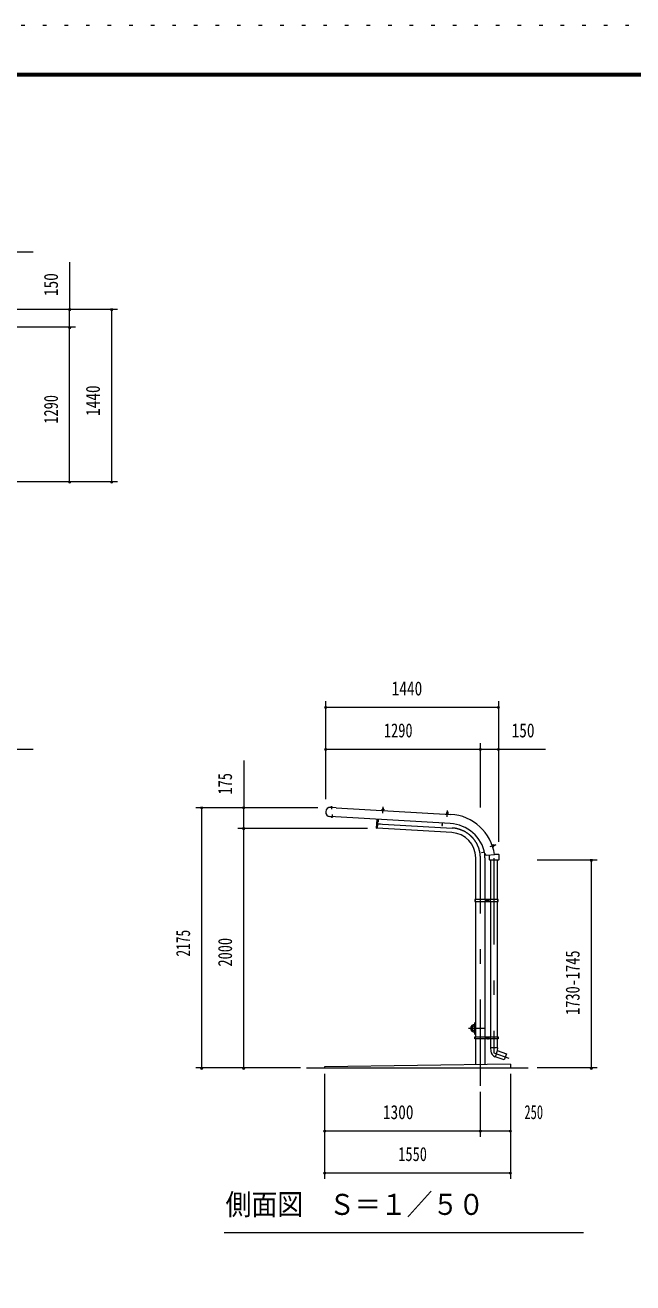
# Model space of a CAD drawing. Units: millimetres, scale not verified, with parts at other scales. Extents: x -23246 to 23254, y -10500 to 10500.
# Drawn here: x 3666 to 8736, y 0 to 10500 of the extents above; entities that cross this region are included whole.
import ezdxf
from ezdxf.enums import TextEntityAlignment as Align

# ---------------------------------------------------------------- set-up
doc = ezdxf.new("R2010")
doc.units = ezdxf.units.MM
doc.header["$LTSCALE"] = 60
doc.linetypes.add('USER3', pattern=[24, 12, -5, 2, -5])
doc.linetypes.add('USER4', pattern=[3, 0.5, -2.5])
for name, color, linetype, lineweight in [('0-2_1-02BOLD', 7, 'Continuous', 18), ('0-3_1-22CENTER', 3, 'USER3', 18), ('0-4_1-42THIN', 4, 'Continuous', 18), ('0-5_1-52DIM', 3, 'Continuous', 18), ('0-C_F-F4PAPAER', 5, 'Continuous', 18), ('0-D_F-E_J_ADD', 5, 'USER4', 18)]:
    doc.layers.add(name, color=color, linetype=linetype, lineweight=lineweight)
doc.styles.add('ＭＳ ゴシック', font='')
doc.styles.get('ＭＳ ゴシック').set_extended_font_data('MS Gothic')

msp = doc.modelspace()

# ---------------------------------------------------------------- linework, layer by layer
at = {"layer": '0-2_1-02BOLD'}
for p, q in [((6218.74, 3970.96), (6218.92, 3974.46)), ((6222.06, 3890.83), (6221.83, 3887.34)), ((6224.7, 3974.12), (6224.47, 3970.63)), ((6227.61, 3887), (6227.83, 3890.5)), ((6260.18, 3966.41), (7217.64, 3911.17)), ((6648.16, 3954.78), (6647.88, 3949.65)), ((6648.93, 3964.06), (6654.94, 3963.69)), ((6654.34, 3949.26), (6654.66, 3954.39)), ((7184.48, 3918.72), (7184.76, 3923.82)), ((7191.26, 3923.46), (7190.98, 3918.33)), ((6597.32, 3796.56), (6601.53, 3869.59)), ((7226.09, 3759.14), (6603.94, 3795.03)), ((6603.95, 3795.04), (6608.21, 3869.2)), ((7499.28, 3594.72), (7476.56, 3590.72)), ((7518.28, 3569.17), (7581.26, 3574.89)), ((7540.72, 3531.6), (7540.72, 3571.21)), ((7568.03, 3651.6), (7572.88, 3653.24)), ((7574.96, 3647.08), (7570.11, 3645.45)), ((7580.59, 3579.6), (7613.72, 3579.6)), ((7581.81, 3655.98), (7583.73, 3650.33)), ((7616.72, 3576.6), (7616.72, 3531.6)), ((7425.77, 3200.67), (7425.77, 3547.64)), ((7502.07, 3547.64), (7502.07, 3200.67)), ((7613.72, 3528.6), (7543.72, 3528.6)), ((7549.83, 3200.67), (7549.83, 3528.6)), ((7604.83, 3528.6), (7604.83, 3200.67)), ((7418.07, 3192.67), (7424.17, 3192.67)), ((7424.17, 3184.67), (7424.17, 3200.67)), ((7425.77, 2053.27), (7425.77, 3184.67)), ((7502.07, 3184.67), (7502.07, 2053.27)), ((7503.67, 3200.67), (7503.67, 3184.67)), ((7548.23, 3184.67), (7548.23, 3200.67)), ((7549.83, 2053.27), (7549.83, 3184.67)), ((7604.83, 3184.67), (7604.83, 2053.27)), ((7606.43, 3200.67), (7606.43, 3184.67)), ((7606.43, 3192.67), (7612.53, 3192.67)), ((7425.77, 2157.67), (7415.92, 2157.67)), ((7415.92, 2091.67), (7425.77, 2091.67)), ((7424.17, 2045.27), (7418.07, 2045.27)), ((7424.17, 2037.27), (7424.17, 2053.27)), ((7425.77, 1820.95), (7425.77, 2037.27)), ((7502.07, 2037.27), (7502.07, 1821.94)), ((7503.67, 2053.27), (7503.67, 2037.27)), ((7548.23, 2037.27), (7548.23, 2053.27)), ((7549.83, 1961.81), (7549.83, 2037.27)), ((7604.83, 2037.27), (7604.83, 1961.81)), ((7606.43, 2053.27), (7606.43, 2037.27)), ((7612.53, 2045.27), (7606.43, 2045.27)), ((7589.01, 1887.03), (7607.83, 1938.71)), ((6013.92, 1794.67), (7863.92, 1794.67)), ((7713.92, 1824.67), (7713.92, 1794.67))]:
    msp.add_line(p, q, dxfattribs=at)
for points in [[(7213.21, 3834.3), (6255.73, 3889.54), (6255.79, 3890.51), (6209.16, 3893.18)], [(6260.18, 3966.41), (6260.2, 3966.95), (6213.1, 3969.67)], [(6215.27, 3969.55), (6215.37, 3971.16), (6227.84, 3970.43), (6227.75, 3968.83)], [(6227.36, 3970.46), (6227.59, 3973.95), (6226.73, 3974.51), (6216.94, 3975.06), (6216.03, 3974.63), (6215.85, 3971.13)], [(6218.78, 3892.63), (6218.69, 3891.03), (6231.16, 3890.3), (6231.26, 3891.91)], [(6230.68, 3890.33), (6230.49, 3886.83), (6229.59, 3886.4), (6219.8, 3886.98), (6218.98, 3887.51), (6219.17, 3891)], [(6644.63, 3949.85), (6644.91, 3954.94), (6645.81, 3955.42), (6657.05, 3954.77), (6657.87, 3954.2), (6657.59, 3949.1)], [(6654.44, 3954.91), (6654.94, 3963.69), (6654.44, 3964.23), (6649.47, 3964.52), (6648.93, 3964.06), (6648.42, 3955.23)], [(7194.23, 3918.13), (7194.51, 3923.27), (7193.65, 3923.8), (7182.42, 3924.45), (7181.55, 3924.01), (7181.23, 3918.88)], [(7185.07, 3924.31), (7185.57, 3933.09), (7191.54, 3932.76), (7191.04, 3923.98)], [(7191.54, 3932.76), (7191.08, 3933.3), (7186.11, 3933.59), (7185.57, 3933.09)], [(6608.22, 3869.2), (6603.92, 3794.68), (6598.73, 3794.97)], [(6611.42, 3869.02), (6610.26, 3849.01), (6607.06, 3849.19)], [(7144.82, 3838.25), (7143.67, 3818.3), (7146.87, 3818.12), (7148.03, 3838.06)], [(7476.56, 3590.72), (7476, 3593.88), (7498.52, 3597.85)], [(7571.15, 3642.37), (7576.04, 3644.01), (7576.21, 3645.01), (7572.59, 3655.66), (7571.84, 3656.32), (7566.99, 3654.68)], [(7573.46, 3653.16), (7581.81, 3655.98), (7582.42, 3655.67)], [(7582.42, 3655.67), (7584.04, 3650.94), (7583.73, 3650.33), (7575.38, 3647.47)], [(7606.82, 1961.81), (7547.83, 1961.81), (7550.29, 1934.74)], [(7606.82, 1961.81), (7604.83, 1939.81), (7680.83, 1912.14), (7662.02, 1860.46), (7586.25, 1888.04)], [(7713.92, 1824.67), (6163.92, 1804.67), (6163.92, 1794.67)]]:
    msp.add_lwpolyline(points, dxfattribs=at)
for points in [[(6643.04, 3948.34), (6659.01, 3947.4), (6659.11, 3949), (6643.1, 3949.91)], [(7195.61, 3916.47), (7195.71, 3918.07), (7179.75, 3918.98), (7179.65, 3917.37)], [(7566.49, 3656.1), (7571.65, 3640.95), (7570.15, 3640.43), (7564.99, 3655.59)], [(7418.07, 3200.67), (7418.07, 3184.67), (7612.53, 3184.67), (7612.53, 3200.67)], [(7612.53, 2053.27), (7612.53, 2037.27), (7418.07, 2037.27), (7418.07, 2053.27)]]:
    msp.add_lwpolyline(points, close=True, dxfattribs=at)
for centre in [(7525.95, 3192.67), (7525.95, 2045.27)]:
    msp.add_circle(centre, 6.25, dxfattribs=at)
for centre, radius, start, end in [((6211.37, 3931.41), 38.28, 87.414, 266.6989), ((6217.39, 3972.71), 2.32, 48.20596, 86.7522), ((6221.36, 3966.3), 8.52, 66.92087, 106.58131), ((6220.51, 3889.25), 2.32, 266.64458, 305.19081), ((6225.21, 3895.16), 8.52, 246.81636, 286.47679), ((6226.01, 3972.25), 2.32, 86.7522, 125.28363), ((6229.14, 3888.74), 2.32, 228.11153, 266.64296), ((6643.93, 3946.26), 2, 86.6998, 266.69981), ((6646.41, 3952.48), 2.88, 52.31573, 112.31573), ((6650.8, 3944.36), 10.76, 69.11203, 104.28795), ((6656.12, 3951.93), 2.88, 61.08424, 121.08424), ((6657.89, 3945.47), 2, 266.70062, 86.70061), ((7180.53, 3915.33), 2, 86.6998, 266.69981), ((7183.01, 3921.55), 2.88, 52.31573, 112.31573), ((7187.45, 3913.39), 10.76, 69.11203, 104.28795), ((7192.76, 3921), 2.88, 61.08424, 121.08424), ((7194.53, 3914.5), 2, 266.70062, 86.70061), ((7194.89, 3521.85), 390, 7.81558, 86.7), ((6598.82, 3796.47), 1.5, 176.7, 266.7), ((7194.89, 3521.85), 313, 10.9416, 86.7), ((7213.92, 3547.64), 211.84, 0, 86.70386), ((7213.92, 3547.64), 288.16, 0, 9.36368), ((7516.92, 3584.11), 15, 190.94157, 275.18686), ((7563.89, 3653.34), 1.77, 18.80226, 199.61011), ((7567.89, 3641.54), 1.78, 197.78821, 18.80226), ((7570.13, 3654.03), 2.88, 344.33989, 44.33989), ((7564.22, 3646.89), 10.76, 1.13916, 36.31508), ((7573.25, 3644.8), 2.88, 353.10841, 53.1084), ((7613.72, 3576.6), 3, 0, 90), ((7543.72, 3531.6), 3, 180, 270), ((7613.72, 3531.6), 3, 270, 0), ((7415.92, 2124.67), 33, 90, 270), ((7415.92, 2124.67), 22.5, 64.03973, 295.96027), ((7414.77, 2124.67), 21.35, 58.99115, 301.00885), ((7414.77, 2124.67), 19.05, 54.73334, 305.26666), ((7605.06, 1939.72), 55, 185.19513, 249.99989)]:
    msp.add_arc(centre, radius, start, end, dxfattribs=at)
at = {"layer": '0-3_1-22CENTER'}
for p, q in [((6222.13, 3979.66), (6220.61, 3953.34)), ((6226, 3909.08), (6224.51, 3883.28)), ((6649.49, 3921.33), (6652.47, 3973)), ((7186.09, 3890.4), (7189.07, 3942.07)), ((6594.46, 3833.78), (6629.4, 3831.77)), ((6599.45, 3833.5), (7228.31, 3797.26)), ((7592.92, 3656.6), (7541.6, 3639.22)), ((7463.92, 1644.67), (7463.92, 3547.64)), ((7513.45, 3192.67), (7538.45, 3192.67)), ((7525.95, 3205.17), (7525.95, 3180.17)), ((7495.92, 2124.67), (7365.92, 2124.67)), ((7415.92, 2174.67), (7415.92, 2074.67)), ((7538.45, 2045.27), (7513.45, 2045.27)), ((7525.95, 2057.77), (7525.95, 2032.77))]:
    msp.add_line(p, q, dxfattribs=at)
msp.add_lwpolyline([(7577.33, 3544.13), (7577.33, 1920.55), (7700.07, 1875.87)], dxfattribs=at)
msp.add_arc((7213.92, 3547.64), 250, 0, 86.70386, dxfattribs=at)
at = {"layer": '0-4_1-42THIN'}
for p, q in [((6649.47, 3964.52), (6648.94, 3955.22)), ((6653.92, 3954.93), (6654.44, 3964.23)), ((7186.11, 3933.59), (7185.55, 3924.28)), ((7190.56, 3924), (7191.08, 3933.3)), ((7573.61, 3652.7), (7582.42, 3655.67)), ((7584.04, 3650.94), (7575.23, 3647.97))]:
    msp.add_line(p, q, dxfattribs=at)
at = {"layer": '0-5_1-52DIM'}
for p, q in [((3339.41, 8608.67), (3731.91, 8608.67)), ((4036.4, 8520.17), (4036.4, 8127.67)), ((3384.41, 8127.67), (4436.4, 8127.67)), ((4046.4, 8127.67), (4026.4, 8127.67)), ((4036.4, 7977.67), (4036.4, 8127.67)), ((4396.4, 8127.67), (4376.4, 8127.67)), ((4386.4, 8127.67), (4386.4, 6687.67)), ((4086.4, 7977.67), (3536.41, 7977.67)), ((4046.4, 7977.67), (4026.4, 7977.67)), ((4036.4, 6687.67), (4036.4, 7977.67)), ((4436.4, 6687.67), (3389.41, 6687.67)), ((4046.4, 6687.67), (4026.4, 6687.67)), ((4396.4, 6687.67), (4376.4, 6687.67)), ((6173.92, 4038.67), (6173.92, 4856.67)), ((7613.92, 4856.67), (7613.92, 3680.48)), ((6183.92, 4806.67), (6163.92, 4806.67)), ((6173.92, 4806.67), (7613.92, 4806.67)), ((7623.92, 4806.67), (7603.92, 4806.67)), ((3339.41, 4456.67), (3731.91, 4456.67)), ((6183.92, 4456.67), (6163.92, 4456.67)), ((6173.92, 4456.67), (7463.92, 4456.67)), ((7473.92, 4456.67), (7453.92, 4456.67)), ((7463.92, 3967.88), (7463.92, 4506.67)), ((7463.92, 4456.67), (7613.92, 4456.67)), ((7623.92, 4456.67), (7603.92, 4456.67)), ((7613.92, 4456.67), (8006.42, 4456.67)), ((5488.93, 4362.17), (5488.93, 3969.67)), ((5088.93, 3969.67), (6108.96, 3969.67)), ((5148.93, 3969.67), (5128.93, 3969.67)), ((5138.93, 1794.67), (5138.93, 3969.67)), ((5498.93, 3969.67), (5478.93, 3969.67)), ((5488.93, 3794.67), (5488.93, 3969.67)), ((5438.93, 3794.67), (6521.52, 3794.67)), ((5498.93, 3794.67), (5478.93, 3794.67)), ((5488.93, 1794.67), (5488.93, 3794.67)), ((7938.92, 3531.6), (8438.92, 3531.6)), ((8398.91, 3531.6), (8378.91, 3531.6)), ((8388.91, 3531.6), (8388.91, 1794.67)), ((5963.92, 1794.67), (5088.93, 1794.67)), ((5148.93, 1794.67), (5128.93, 1794.67)), ((5498.93, 1794.67), (5478.93, 1794.67)), ((8438.92, 1794.67), (7938.92, 1794.67)), ((8398.91, 1794.67), (8378.91, 1794.67)), ((6163.92, 1744.67), (6163.92, 869.67)), ((7713.92, 1744.67), (7713.92, 869.67)), ((7463.92, 1219.67), (7463.92, 1594.67)), ((6173.92, 1269.67), (6153.92, 1269.67)), ((6163.92, 1269.67), (7463.92, 1269.67)), ((7473.92, 1269.67), (7453.92, 1269.67)), ((7463.92, 1269.67), (7713.92, 1269.67)), ((7723.92, 1269.67), (7703.92, 1269.67)), ((6173.92, 919.67), (6153.92, 919.67)), ((6163.92, 919.67), (7713.92, 919.67)), ((7723.92, 919.67), (7703.92, 919.67)), ((5325.64, 419.67), (8325.64, 419.67))]:
    msp.add_line(p, q, dxfattribs=at)
for centre in [(4036.4, 8127.67), (4386.4, 8127.67), (4036.4, 7977.67), (4036.4, 6687.67), (4386.4, 6687.67), (6173.92, 4806.67), (7613.92, 4806.67), (6173.92, 4456.67), (7463.92, 4456.67), (7613.92, 4456.67), (5138.93, 3969.67), (5488.93, 3969.67), (5488.93, 3794.67), (8388.91, 3531.6), (5138.93, 1794.67), (5488.93, 1794.67), (8388.91, 1794.67), (6163.92, 1269.67), (7463.92, 1269.67), (7713.92, 1269.67), (6163.92, 919.67), (7713.92, 919.67)]:
    msp.add_arc(centre, 10, 180, 0, dxfattribs=at)
at = {"layer": '0-C_F-F4PAPAER'}
for points in [[(22753.74, -10000), (-5946.25, -10000), (-5946.25, 10100), (22753.74, 10100)], [(22751.24, -9997.5), (22751.24, 10097.5), (-5943.75, 10097.5), (-5943.75, -9997.5)], [(22748.74, -9995), (-5941.25, -9995), (-5941.25, 10095), (22748.74, 10095)], [(22746.24, -9992.5), (22746.24, 10092.5), (-5938.75, 10092.5), (-5938.75, -9992.5)], [(22743.74, -9990), (-5936.25, -9990), (-5936.25, 10090), (22743.74, 10090)], [(22741.24, -9987.5), (22741.24, 10087.5), (-5933.75, 10087.5), (-5933.75, -9987.5)], [(22738.74, -9985), (-5931.25, -9985), (-5931.25, 10085), (22738.74, 10085)], [(22736.25, -9982.5), (-5928.75, -9982.5), (-5928.75, 10082.5), (22736.25, 10082.5)], [(22733.74, -9980), (22733.74, 10080), (-5926.25, 10080), (-5926.25, -9980)], [(22731.24, -9977.5), (22731.24, 10077.5), (-5923.75, 10077.5), (-5923.75, -9977.5)], [(22728.74, -9975), (22728.74, 10075), (-5921.25, 10075), (-5921.25, -9975)]]:
    msp.add_lwpolyline(points, close=True, dxfattribs=at)
at = {"layer": '0-D_F-E_J_ADD'}
msp.add_lwpolyline([(23253.75, -10500), (-6446.25, -10500), (-6446.25, 10500), (23253.75, 10500)], close=True, dxfattribs=at)

# ---------------------------------------------------------------- texts
at = {"layer": '0-5_1-52DIM', "color": 7, "style": 'ＭＳ ゴシック'}
for s, width, p in [('150', 0.8, (3974.4, 8238.1)), ('1440', 0.8, (4324.4, 7237.53)), ('1290', 0.75, (3974.4, 7172.91)), ('175', 0.75, (5426.93, 4076.9)), ('2175', 0.7, (5076.93, 2723.97)), ('2000', 0.75, (5426.93, 2640.48)), ('1730-1745', 0.75, (8326.92, 2236.72))]:
    msp.add_text(s, height=117.2, rotation=90, dxfattribs=dict(at, width=width)).set_placement(p, align=Align.BOTTOM_LEFT)
for s, height, width, p in [('1440', 117.2, 0.8, (6723.78, 4868.67)), ('1290', 117.2, 0.75, (6659.16, 4518.67)), ('150', 117.2, 0.8, (7724.35, 4518.67)), ('1300', 117.2, 0.8, (6650.65, 1331.67)), ('250', 117.2, 0.65, (7831.24, 1331.67)), ('1550', 117.2, 0.75, (6778.91, 981.67)), ('側面図\u3000Ｓ＝１／５０', 175.8, 0.9, (5337.64, 514.31))]:
    msp.add_text(s, height=height, dxfattribs=dict(at, width=width)).set_placement(p, align=Align.BOTTOM_LEFT)

doc.saveas('drawing.dxf')
